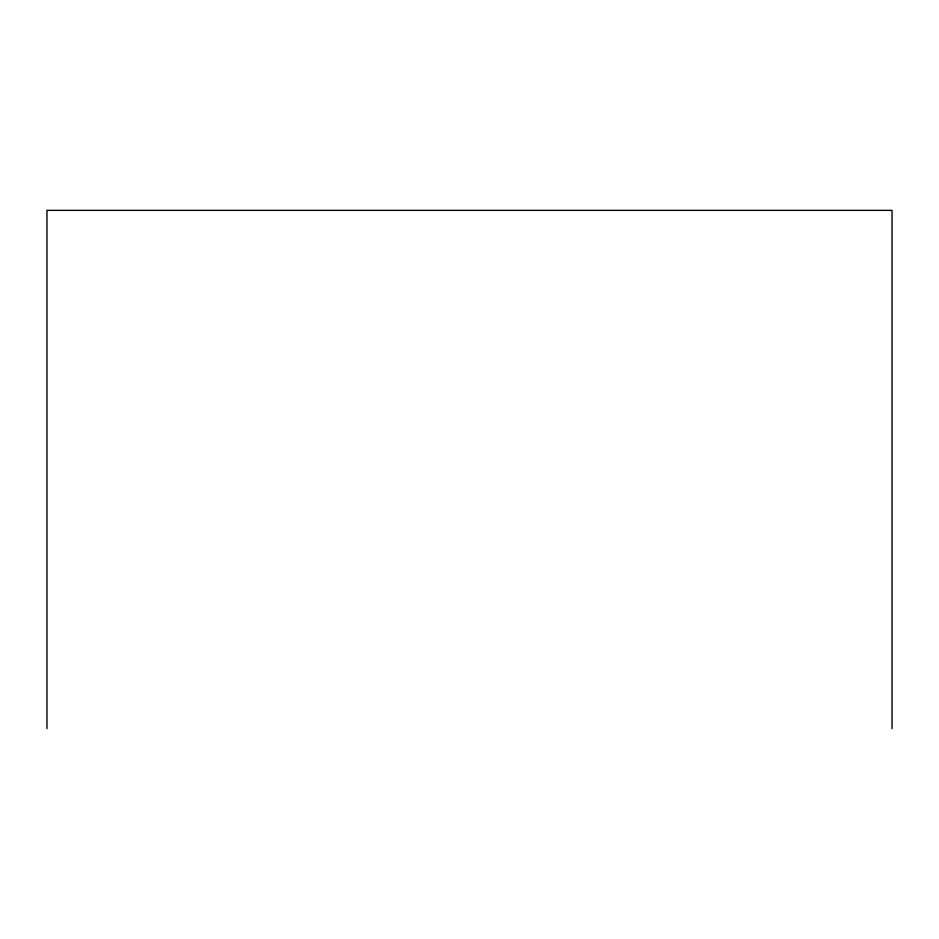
<?xml version="1.0" encoding="UTF-8"?>
<svg xmlns="http://www.w3.org/2000/svg" width="939" height="939" viewBox="0 0 939 939"><rect width="100%" height="100%" fill="white"/><g stroke="black" fill="none" stroke-linecap="round" stroke-linejoin="round"><path stroke-width="1.41" d="M892.05 728.629L892.05 210.371L46.95 210.371L46.95 728.629"/></g></svg>
